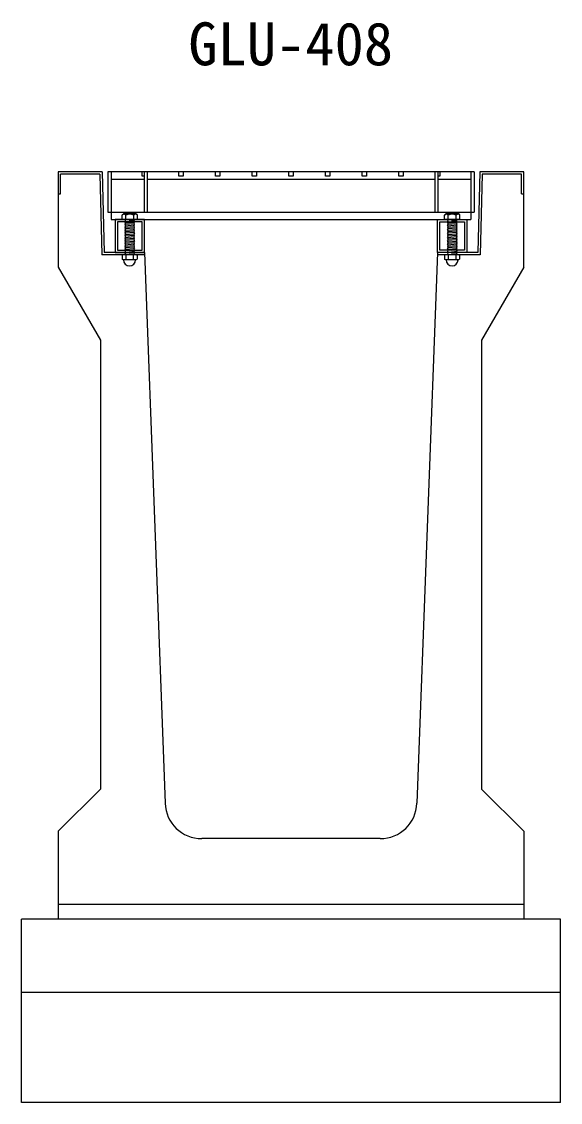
# Model space of a CAD drawing. Units: millimetres, scale not verified. Extents: x -25200 to 25200, y -8910 to 8910.
# Drawn here: x -9691 to -8956, y -1673 to -198 of the extents above; entities that cross this region are included whole.
import ezdxf
from ezdxf.enums import TextEntityAlignment as Align

# ---------------------------------------------------------------- set-up
doc = ezdxf.new("R2010")
doc.units = ezdxf.units.MM
doc.header["$LTSCALE"] = 30
doc.linetypes.add('DOTTED', pattern=[1.75, 0.25, -1.5])
for name, color, linetype, lineweight in [('0-2_HATCH', 6, 'Continuous', 25), ('0-5_OUTLINE', 3, 'Continuous', 25), ('0-7_TXT', 7, 'Continuous', 25)]:
    doc.layers.add(name, color=color, linetype=linetype, lineweight=lineweight)
doc.styles.add('ＭＳ ゴシック', font='')
doc.styles.get('ＭＳ ゴシック').set_extended_font_data('MS Gothic')

msp = doc.modelspace()

# ---------------------------------------------------------------- linework, layer by layer
at = {"layer": '0-2_HATCH'}
for p, q in [((-9637.73, -432.8), (-9637.73, -406)), ((-9584.06, -406), (-9637.73, -406)), ((-9584.06, -406), (-9581.56, -516)), ((-9073.43, -402.8), (-9573.43, -402.8)), ((-9568.93, -402.8), (-9568.93, -467.8)), ((-9568.93, -412.8), (-9523.93, -412.8)), ((-9523.93, -402.8), (-9523.93, -457.8)), ((-9519.43, -402.8), (-9519.43, -457.8)), ((-9519.43, -412.8), (-9127.43, -412.8)), ((-9127.43, -402.8), (-9127.43, -457.8)), ((-9122.93, -402.8), (-9122.93, -457.8)), ((-9122.93, -412.8), (-9077.93, -412.8)), ((-9077.93, -402.8), (-9077.93, -467.8)), ((-9073.43, -402.8), (-9073.43, -457.8)), ((-9062.8, -406), (-9065.3, -516)), ((-9009.13, -406), (-9062.8, -406)), ((-9009.13, -432.8), (-9009.13, -406)), ((-9640.93, -432.8), (-9637.73, -432.8)), ((-9009.13, -432.8), (-9005.93, -432.8)), ((-9568.93, -467.8), (-9077.93, -467.8)), ((-9551.93, -460.3), (-9553.93, -461.8)), ((-9553.93, -467.8), (-9553.93, -461.8)), ((-9532.93, -467.8), (-9553.93, -467.8)), ((-9553.6, -461.52), (-9551.93, -460.3)), ((-9534.93, -460.3), (-9551.93, -460.3)), ((-9549.93, -467.8), (-9536.93, -467.8)), ((-9549.93, -468.8), (-9548.93, -467.8)), ((-9548.93, -469.8), (-9549.93, -468.8)), ((-9549.93, -470.8), (-9548.93, -469.8)), ((-9548.93, -471.8), (-9549.93, -470.8)), ((-9549.93, -472.8), (-9548.93, -471.8)), ((-9536.93, -471.8), (-9549.93, -472.8)), ((-9548.93, -467.8), (-9548.93, -461.8)), ((-9537.93, -467.8), (-9537.93, -461.8)), ((-9537.93, -468.8), (-9536.93, -467.8)), ((-9536.93, -469.8), (-9537.93, -468.8)), ((-9537.93, -472.8), (-9536.93, -471.8)), ((-9533.25, -461.52), (-9534.93, -460.3)), ((-9532.93, -467.8), (-9532.93, -461.8)), ((-9111.93, -460.3), (-9113.93, -461.8)), ((-9113.93, -467.8), (-9113.93, -461.8)), ((-9092.93, -467.8), (-9113.93, -467.8)), ((-9113.6, -461.52), (-9111.93, -460.3)), ((-9094.93, -460.3), (-9111.93, -460.3)), ((-9109.93, -467.8), (-9096.93, -467.8)), ((-9109.93, -468.8), (-9108.93, -467.8)), ((-9108.93, -469.8), (-9109.93, -468.8)), ((-9109.93, -470.8), (-9108.93, -469.8)), ((-9108.93, -471.8), (-9109.93, -470.8)), ((-9109.93, -472.8), (-9108.93, -471.8)), ((-9096.93, -471.8), (-9109.93, -472.8)), ((-9108.93, -467.8), (-9108.93, -461.8)), ((-9097.93, -467.8), (-9097.93, -461.8)), ((-9097.93, -468.8), (-9096.93, -467.8)), ((-9096.93, -469.8), (-9097.93, -468.8)), ((-9097.93, -472.8), (-9096.93, -471.8)), ((-9093.25, -461.52), (-9094.93, -460.3)), ((-9092.93, -467.8), (-9092.93, -461.8)), ((-9548.93, -473.8), (-9549.93, -472.8)), ((-9549.93, -474.8), (-9548.93, -473.8)), ((-9536.93, -473.8), (-9549.93, -474.8)), ((-9548.93, -475.8), (-9549.93, -474.8)), ((-9549.93, -476.8), (-9548.93, -475.8)), ((-9536.93, -475.8), (-9549.93, -476.8)), ((-9548.93, -477.8), (-9549.93, -476.8)), ((-9549.93, -478.8), (-9548.93, -477.8)), ((-9536.93, -477.8), (-9549.93, -478.8)), ((-9548.93, -479.8), (-9549.93, -478.8)), ((-9536.93, -479.8), (-9549.93, -480.8)), ((-9549.93, -480.8), (-9548.93, -479.8)), ((-9536.93, -481.8), (-9549.93, -482.8)), ((-9548.93, -483.8), (-9549.93, -482.8)), ((-9536.93, -483.8), (-9549.93, -484.8)), ((-9549.93, -484.8), (-9548.93, -483.8)), ((-9548.93, -485.8), (-9549.93, -484.8)), ((-9536.93, -485.8), (-9549.93, -486.8)), ((-9549.93, -486.8), (-9548.93, -485.8)), ((-9536.93, -473.8), (-9537.93, -472.8)), ((-9537.93, -474.8), (-9536.93, -473.8)), ((-9536.93, -475.8), (-9537.93, -474.8)), ((-9537.93, -476.8), (-9536.93, -475.8)), ((-9536.93, -477.8), (-9537.93, -476.8)), ((-9537.93, -480.8), (-9536.93, -479.8)), ((-9536.93, -481.8), (-9537.93, -480.8)), ((-9537.93, -482.8), (-9536.93, -481.8)), ((-9536.93, -483.8), (-9537.93, -482.8)), ((-9537.93, -484.8), (-9536.93, -483.8)), ((-9537.93, -484.8), (-9536.93, -485.8)), ((-9537.93, -486.8), (-9536.93, -485.8)), ((-9108.93, -473.8), (-9109.93, -472.8)), ((-9109.93, -474.8), (-9108.93, -473.8)), ((-9096.93, -473.8), (-9109.93, -474.8)), ((-9108.93, -475.8), (-9109.93, -474.8)), ((-9109.93, -476.8), (-9108.93, -475.8)), ((-9096.93, -475.8), (-9109.93, -476.8)), ((-9108.93, -477.8), (-9109.93, -476.8)), ((-9109.93, -478.8), (-9108.93, -477.8)), ((-9096.93, -477.8), (-9109.93, -478.8)), ((-9108.93, -479.8), (-9109.93, -478.8)), ((-9096.93, -479.8), (-9109.93, -480.8)), ((-9109.93, -480.8), (-9108.93, -479.8)), ((-9096.93, -481.8), (-9109.93, -482.8)), ((-9108.93, -483.8), (-9109.93, -482.8)), ((-9096.93, -483.8), (-9109.93, -484.8)), ((-9109.93, -484.8), (-9108.93, -483.8)), ((-9108.93, -485.8), (-9109.93, -484.8)), ((-9096.93, -485.8), (-9109.93, -486.8)), ((-9109.93, -486.8), (-9108.93, -485.8)), ((-9096.93, -473.8), (-9097.93, -472.8)), ((-9097.93, -474.8), (-9096.93, -473.8)), ((-9096.93, -475.8), (-9097.93, -474.8)), ((-9097.93, -476.8), (-9096.93, -475.8)), ((-9096.93, -477.8), (-9097.93, -476.8)), ((-9097.93, -480.8), (-9096.93, -479.8)), ((-9096.93, -481.8), (-9097.93, -480.8)), ((-9097.93, -482.8), (-9096.93, -481.8)), ((-9096.93, -483.8), (-9097.93, -482.8)), ((-9097.93, -484.8), (-9096.93, -483.8)), ((-9097.93, -484.8), (-9096.93, -485.8)), ((-9097.93, -486.8), (-9096.93, -485.8)), ((-9548.93, -487.8), (-9549.93, -486.8)), ((-9536.93, -487.8), (-9549.93, -488.8)), ((-9549.93, -488.8), (-9548.93, -487.8)), ((-9548.93, -489.8), (-9549.93, -488.8)), ((-9536.93, -489.8), (-9549.93, -490.8)), ((-9549.93, -490.8), (-9548.93, -489.8)), ((-9548.93, -491.8), (-9549.93, -490.8)), ((-9536.93, -491.8), (-9549.93, -492.8)), ((-9549.93, -492.8), (-9548.93, -491.8)), ((-9548.93, -493.8), (-9549.93, -492.8)), ((-9536.93, -493.8), (-9549.93, -494.8)), ((-9549.93, -494.8), (-9548.93, -493.8)), ((-9548.93, -495.8), (-9549.93, -494.8)), ((-9536.93, -495.8), (-9549.93, -496.8)), ((-9549.93, -496.8), (-9548.93, -495.8)), ((-9548.93, -497.8), (-9549.93, -496.8)), ((-9536.93, -497.8), (-9549.93, -498.8)), ((-9549.93, -498.8), (-9548.93, -497.8)), ((-9548.93, -499.8), (-9549.93, -498.8)), ((-9536.93, -499.8), (-9549.93, -500.8)), ((-9549.93, -500.8), (-9548.93, -499.8)), ((-9548.93, -501.8), (-9549.93, -500.8)), ((-9537.93, -486.8), (-9536.93, -487.8)), ((-9537.93, -488.8), (-9536.93, -487.8)), ((-9537.93, -488.8), (-9536.93, -489.8)), ((-9537.93, -490.8), (-9536.93, -489.8)), ((-9537.93, -490.8), (-9536.93, -491.8)), ((-9537.93, -492.8), (-9536.93, -491.8)), ((-9537.93, -492.8), (-9536.93, -493.8)), ((-9537.93, -494.8), (-9536.93, -493.8)), ((-9537.93, -494.8), (-9536.93, -495.8)), ((-9537.93, -496.8), (-9536.93, -495.8)), ((-9537.93, -496.8), (-9536.93, -497.8)), ((-9537.93, -498.8), (-9536.93, -497.8)), ((-9537.93, -498.8), (-9536.93, -499.8)), ((-9537.93, -500.8), (-9536.93, -499.8)), ((-9537.93, -500.8), (-9536.93, -501.8)), ((-9108.93, -487.8), (-9109.93, -486.8)), ((-9096.93, -487.8), (-9109.93, -488.8)), ((-9109.93, -488.8), (-9108.93, -487.8)), ((-9108.93, -489.8), (-9109.93, -488.8)), ((-9096.93, -489.8), (-9109.93, -490.8)), ((-9109.93, -490.8), (-9108.93, -489.8)), ((-9108.93, -491.8), (-9109.93, -490.8)), ((-9096.93, -491.8), (-9109.93, -492.8)), ((-9109.93, -492.8), (-9108.93, -491.8)), ((-9108.93, -493.8), (-9109.93, -492.8)), ((-9096.93, -493.8), (-9109.93, -494.8)), ((-9109.93, -494.8), (-9108.93, -493.8)), ((-9108.93, -495.8), (-9109.93, -494.8)), ((-9096.93, -495.8), (-9109.93, -496.8)), ((-9109.93, -496.8), (-9108.93, -495.8)), ((-9108.93, -497.8), (-9109.93, -496.8)), ((-9096.93, -497.8), (-9109.93, -498.8)), ((-9109.93, -498.8), (-9108.93, -497.8)), ((-9108.93, -499.8), (-9109.93, -498.8)), ((-9096.93, -499.8), (-9109.93, -500.8)), ((-9109.93, -500.8), (-9108.93, -499.8)), ((-9108.93, -501.8), (-9109.93, -500.8)), ((-9097.93, -486.8), (-9096.93, -487.8)), ((-9097.93, -488.8), (-9096.93, -487.8)), ((-9097.93, -488.8), (-9096.93, -489.8)), ((-9097.93, -490.8), (-9096.93, -489.8)), ((-9097.93, -490.8), (-9096.93, -491.8)), ((-9097.93, -492.8), (-9096.93, -491.8)), ((-9097.93, -492.8), (-9096.93, -493.8)), ((-9097.93, -494.8), (-9096.93, -493.8)), ((-9097.93, -494.8), (-9096.93, -495.8)), ((-9097.93, -496.8), (-9096.93, -495.8)), ((-9097.93, -496.8), (-9096.93, -497.8)), ((-9097.93, -498.8), (-9096.93, -497.8)), ((-9097.93, -498.8), (-9096.93, -499.8)), ((-9097.93, -500.8), (-9096.93, -499.8)), ((-9097.93, -500.8), (-9096.93, -501.8)), ((-9523.31, -516), (-9581.56, -516)), ((-9553.07, -516.02), (-9553.93, -516.67)), ((-9534.38, -516.02), (-9553.07, -516.02)), ((-9536.93, -501.8), (-9549.93, -502.8)), ((-9549.93, -502.8), (-9548.93, -501.8)), ((-9548.93, -503.8), (-9549.93, -502.8)), ((-9536.93, -503.8), (-9549.93, -504.8)), ((-9549.93, -504.8), (-9548.93, -503.8)), ((-9548.93, -505.8), (-9549.93, -504.8)), ((-9536.93, -505.8), (-9549.93, -506.8)), ((-9549.93, -506.8), (-9548.93, -505.8)), ((-9548.93, -507.8), (-9549.93, -506.8)), ((-9536.93, -507.8), (-9549.93, -508.8)), ((-9549.93, -508.8), (-9548.93, -507.8)), ((-9548.93, -509.8), (-9549.93, -508.8)), ((-9549.93, -510.8), (-9548.93, -509.8)), ((-9548.93, -511.79), (-9549.93, -510.8)), ((-9549.93, -512.8), (-9548.93, -511.8)), ((-9548.93, -513.79), (-9549.93, -512.79)), ((-9549.93, -514.8), (-9548.93, -513.8)), ((-9548.93, -515.79), (-9549.93, -514.79)), ((-9549.15, -516.02), (-9548.93, -515.8)), ((-9537.93, -502.8), (-9536.93, -501.8)), ((-9537.93, -502.8), (-9536.93, -503.8)), ((-9537.93, -504.8), (-9536.93, -503.8)), ((-9537.93, -504.8), (-9536.93, -505.8)), ((-9537.93, -506.8), (-9536.93, -505.8)), ((-9537.93, -506.8), (-9536.93, -507.8)), ((-9537.93, -508.8), (-9536.93, -507.8)), ((-9537.93, -508.8), (-9536.93, -509.8)), ((-9537.93, -510.8), (-9536.93, -509.8)), ((-9537.93, -510.8), (-9536.93, -511.8)), ((-9537.93, -512.79), (-9536.93, -511.79)), ((-9537.93, -512.79), (-9536.93, -513.8)), ((-9537.93, -514.79), (-9536.93, -513.79)), ((-9537.93, -514.79), (-9536.93, -515.8)), ((-9537.15, -516.02), (-9536.93, -515.8)), ((-9534.38, -516.02), (-9533.52, -516.67)), ((-9065.3, -516), (-9123.43, -516)), ((-9113.07, -516.02), (-9113.93, -516.67)), ((-9094.38, -516.02), (-9113.07, -516.02)), ((-9096.93, -501.8), (-9109.93, -502.8)), ((-9109.93, -502.8), (-9108.93, -501.8)), ((-9108.93, -503.8), (-9109.93, -502.8)), ((-9096.93, -503.8), (-9109.93, -504.8)), ((-9109.93, -504.8), (-9108.93, -503.8)), ((-9108.93, -505.8), (-9109.93, -504.8)), ((-9096.93, -505.8), (-9109.93, -506.8)), ((-9109.93, -506.8), (-9108.93, -505.8)), ((-9108.93, -507.8), (-9109.93, -506.8)), ((-9096.93, -507.8), (-9109.93, -508.8)), ((-9109.93, -508.8), (-9108.93, -507.8)), ((-9108.93, -509.8), (-9109.93, -508.8)), ((-9109.93, -510.8), (-9108.93, -509.8)), ((-9108.93, -511.79), (-9109.93, -510.8)), ((-9109.93, -512.8), (-9108.93, -511.8)), ((-9108.93, -513.79), (-9109.93, -512.79)), ((-9109.93, -514.8), (-9108.93, -513.8)), ((-9108.93, -515.79), (-9109.93, -514.79)), ((-9109.15, -516.02), (-9108.93, -515.8)), ((-9097.93, -502.8), (-9096.93, -501.8)), ((-9097.93, -502.8), (-9096.93, -503.8)), ((-9097.93, -504.8), (-9096.93, -503.8)), ((-9097.93, -504.8), (-9096.93, -505.8)), ((-9097.93, -506.8), (-9096.93, -505.8)), ((-9097.93, -506.8), (-9096.93, -507.8)), ((-9097.93, -508.8), (-9096.93, -507.8)), ((-9097.93, -508.8), (-9096.93, -509.8)), ((-9097.93, -510.8), (-9096.93, -509.8)), ((-9097.93, -510.8), (-9096.93, -511.8)), ((-9097.93, -512.79), (-9096.93, -511.79)), ((-9097.93, -512.79), (-9096.93, -513.8)), ((-9097.93, -514.79), (-9096.93, -513.79)), ((-9097.93, -514.79), (-9096.93, -515.8)), ((-9097.15, -516.02), (-9096.93, -515.8)), ((-9094.38, -516.02), (-9093.52, -516.67)), ((-9553.93, -516.67), (-9553.93, -521.85)), ((-9552.24, -522.82), (-9553.93, -521.85)), ((-9552.24, -523.15), (-9552.24, -522.82)), ((-9535.21, -522.82), (-9552.24, -522.82)), ((-9535.21, -523.15), (-9552.24, -523.15)), ((-9548.83, -516.67), (-9548.83, -521.85)), ((-9538.62, -516.67), (-9538.62, -521.85)), ((-9535.21, -522.82), (-9533.52, -521.85)), ((-9535.21, -523.15), (-9535.21, -522.82)), ((-9533.52, -516.67), (-9533.52, -521.85)), ((-9113.93, -516.67), (-9113.93, -521.85)), ((-9112.24, -522.82), (-9113.93, -521.85)), ((-9112.24, -523.15), (-9112.24, -522.82)), ((-9095.21, -522.82), (-9112.24, -522.82)), ((-9095.21, -523.15), (-9112.24, -523.15)), ((-9108.83, -516.67), (-9108.83, -521.85)), ((-9098.62, -516.67), (-9098.62, -521.85)), ((-9095.21, -522.82), (-9093.52, -521.85)), ((-9095.21, -523.15), (-9095.21, -522.82)), ((-9093.52, -516.67), (-9093.52, -521.85))]:
    msp.add_line(p, q, dxfattribs=at)
at = {"layer": '0-2_HATCH', "linetype": 'DOTTED'}
for p, q in [((-9536.93, -467.8), (-9549.93, -468.8)), ((-9536.93, -469.8), (-9549.93, -470.8)), ((-9096.93, -467.8), (-9109.93, -468.8)), ((-9096.93, -469.8), (-9109.93, -470.8)), ((-9536.93, -509.8), (-9549.93, -510.8)), ((-9536.93, -511.8), (-9549.93, -512.8)), ((-9536.93, -513.8), (-9549.93, -514.8)), ((-9096.93, -509.8), (-9109.93, -510.8)), ((-9096.93, -511.8), (-9109.93, -512.8)), ((-9096.93, -513.8), (-9109.93, -514.8))]:
    msp.add_line(p, q, dxfattribs=at)
at = {"layer": '0-2_HATCH'}
for points in [[(-9573.43, -402.8), (-9573.43, -457.8), (-9073.43, -457.8)], [(-9523.93, -408.8), (-9526.43, -408.8), (-9526.43, -402.8)], [(-9470.43, -402.8), (-9470.43, -408.8), (-9476.43, -408.8), (-9476.43, -402.8)], [(-9420.43, -402.8), (-9420.43, -408.8), (-9426.43, -408.8), (-9426.43, -402.8)], [(-9370.43, -402.8), (-9370.43, -408.8), (-9376.43, -408.8), (-9376.43, -402.8)], [(-9320.43, -402.8), (-9320.43, -408.8), (-9326.43, -408.8), (-9326.43, -402.8)], [(-9270.43, -402.8), (-9270.43, -408.8), (-9276.43, -408.8), (-9276.43, -402.8)], [(-9220.43, -402.8), (-9220.43, -408.8), (-9226.43, -408.8), (-9226.43, -402.8)], [(-9170.43, -402.8), (-9170.43, -408.8), (-9176.43, -408.8), (-9176.43, -402.8)], [(-9120.43, -402.8), (-9120.43, -408.8), (-9122.93, -408.8)], [(-9536.93, -471.8), (-9537.93, -470.8), (-9536.93, -469.8)], [(-9096.93, -471.8), (-9097.93, -470.8), (-9096.93, -469.8)], [(-9549.93, -482.8), (-9548.93, -481.8), (-9549.93, -480.8)], [(-9536.93, -479.8), (-9537.93, -478.8), (-9536.93, -477.8)], [(-9109.93, -482.8), (-9108.93, -481.8), (-9109.93, -480.8)], [(-9096.93, -479.8), (-9097.93, -478.8), (-9096.93, -477.8)]]:
    msp.add_lwpolyline(points, dxfattribs=at)
for points in [[(-9563.43, -467.8), (-9563.43, -512.8), (-9523.43, -512.8), (-9523.43, -467.8)], [(-9560.23, -471), (-9560.23, -509.6), (-9526.63, -509.6), (-9526.63, -471)], [(-9083.43, -467.8), (-9083.43, -512.8), (-9123.43, -512.8), (-9123.43, -467.8)], [(-9086.63, -471), (-9086.63, -509.6), (-9120.23, -509.6), (-9120.23, -471)]]:
    msp.add_lwpolyline(points, close=True, dxfattribs=at)
for centre, radius, start, end in [((-9551.43, -464.42), 3.62, 46.39563, 133.60437), ((-9543.43, -476.42), 15.62, 69.39075, 110.60925), ((-9535.43, -464.42), 3.62, 46.39563, 133.60437), ((-9111.43, -464.42), 3.62, 46.39563, 133.60437), ((-9103.43, -476.42), 15.62, 69.39075, 110.60925), ((-9095.43, -464.42), 3.62, 46.39563, 133.60437), ((-9551.38, -521.36), 5.35, 61.49832, 118.50684), ((-9543.72, -536.43), 20.42, 75.52621, 104.47362), ((-9536.07, -521.36), 5.35, 61.49231, 118.50169), ((-9111.38, -521.36), 5.35, 61.49832, 118.50684), ((-9103.72, -536.43), 20.42, 75.52621, 104.47362), ((-9096.07, -521.36), 5.35, 61.49231, 118.50169), ((-9551.38, -517.15), 5.35, 241.49843, 298.50089), ((-9543.72, -523.15), 8.19, 180, 359.99995), ((-9543.72, -502.08), 20.42, 255.52638, 284.47374), ((-9536.07, -517.15), 5.35, 241.49989, 298.5), ((-9111.38, -517.15), 5.35, 241.49843, 298.50089), ((-9103.72, -523.15), 8.19, 180, 359.99995), ((-9103.72, -502.08), 20.42, 255.52638, 284.47374), ((-9096.07, -517.15), 5.35, 241.49989, 298.5)]:
    msp.add_arc(centre, radius, start, end, dxfattribs=at)
at = {"layer": '0-5_OUTLINE'}
for p, q in [((-9580.93, -402.8), (-9640.93, -402.8)), ((-9640.93, -402.8), (-9640.93, -532.8)), ((-9580.93, -402.8), (-9578.43, -512.8)), ((-9065.93, -402.8), (-9068.43, -512.8)), ((-9005.93, -402.8), (-9065.93, -402.8)), ((-9005.93, -532.8), (-9005.93, -402.8)), ((-9523.43, -512.8), (-9578.43, -512.8)), ((-9523.43, -512.8), (-9495.23, -1264.67)), ((-9123.43, -512.8), (-9151.62, -1264.67)), ((-9068.43, -512.8), (-9123.43, -512.8)), ((-9640.93, -532.8), (-9583.43, -632.8)), ((-9005.93, -532.8), (-9063.43, -632.8)), ((-9583.43, -632.8), (-9583.43, -1245.3)), ((-9063.43, -632.8), (-9063.43, -1245.3)), ((-9640.93, -1302.8), (-9583.43, -1245.3)), ((-9005.93, -1302.8), (-9063.43, -1245.3)), ((-9640.93, -1302.8), (-9640.93, -1422.8)), ((-9005.93, -1302.8), (-9005.93, -1422.8)), ((-9201.59, -1312.8), (-9445.27, -1312.8)), ((-9005.93, -1402.8), (-9640.93, -1402.8)), ((-8955.93, -1422.8), (-9690.93, -1422.8)), ((-8955.93, -1672.8), (-8955.93, -1422.8)), ((-8955.93, -1522.8), (-9690.93, -1522.8))]:
    msp.add_line(p, q, dxfattribs=at)
msp.add_lwpolyline([(-8955.93, -1672.8), (-9690.93, -1672.8), (-9690.93, -1422.8)], dxfattribs=at)
for centre, start, end in [((-9445.27, -1262.8), 182.14758, 270), ((-9201.59, -1262.8), 270, 357.8524)]:
    msp.add_arc(centre, 50, start, end, dxfattribs=at)

# ---------------------------------------------------------------- texts
at = {"layer": '0-7_TXT', "style": 'ＭＳ ゴシック'}
msp.add_text('GLU-408', height=58.65, dxfattribs=at).set_placement((-9463.43, -275.07), align=Align.BOTTOM_LEFT)

doc.saveas('drawing.dxf')
